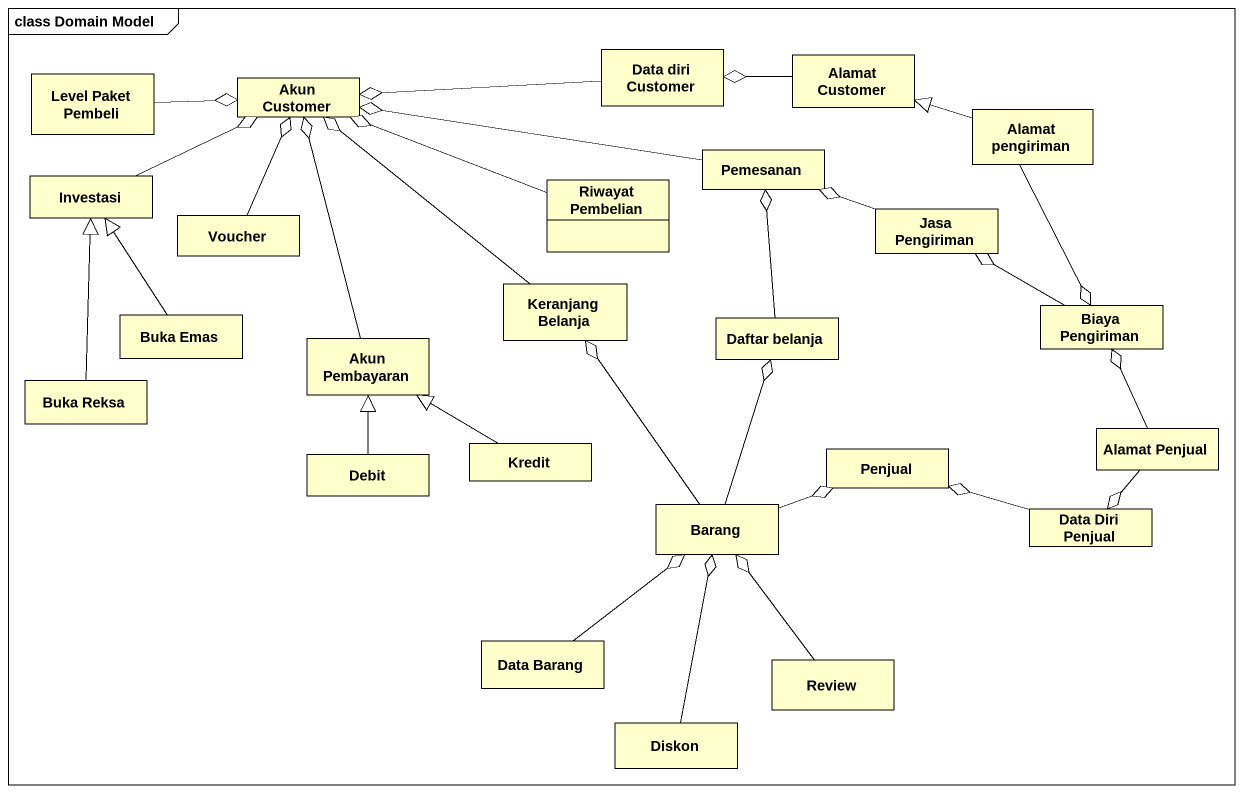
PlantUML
@startuml
mainframe class Domain Model
hide circle
hide empty members
class "Data diri Customer" as Data_diri_Customer
class "Alamat Customer" as Alamat_Customer
class "Level Paket Pembeli" as Level_Paket_Pembeli
class "Akun Customer" as Akun_Customer
class "Alamat pengiriman" as Alamat_pengiriman
class Investasi
class "Riwayat Pembelian" as Riwayat_Pembelian
class Pemesanan
class Voucher
class "Jasa Pengiriman" as Jasa_Pengiriman
class "Keranjang Belanja" as Keranjang_Belanja
class "Biaya Pengiriman" as Biaya_Pengiriman
class "Buka Emas" as Buka_Emas
class "Akun Pembayaran" as Akun_Pembayaran
class "Daftar belanja" as Daftar_belanja
class "Buka Reksa" as Buka_Reksa
class "Alamat Penjual" as Alamat_Penjual
class Debit
class Kredit
class Penjual
class Barang
class "Data Diri Penjual" as Data_Diri_Penjual
class "Data Barang" as Data_Barang
class Review
class Diskon
Data_diri_Customer -left-o Akun_Customer
Alamat_Customer -left-o Data_diri_Customer
Level_Paket_Pembeli -right-o Akun_Customer
Alamat_pengiriman -left-|> Alamat_Customer
Alamat_pengiriman --o Biaya_Pengiriman
Investasi -right-o Akun_Customer
Riwayat_Pembelian -left-o Akun_Customer
Pemesanan -left-o Akun_Customer
Voucher -up-o Akun_Customer
Jasa_Pengiriman -left-o Pemesanan
Keranjang_Belanja -up-o Akun_Customer
Biaya_Pengiriman -left-o Jasa_Pengiriman
Buka_Emas -up-|> Investasi
Akun_Pembayaran -up-o Akun_Customer
Daftar_belanja -up-o Pemesanan
Buka_Reksa -up-|> Investasi
Alamat_Penjual -up-o Biaya_Pengiriman
Alamat_Penjual --o Data_Diri_Penjual
Debit -up-|> Akun_Pembayaran
Kredit -left-|> Akun_Pembayaran
Barang -up-o Keranjang_Belanja
Barang -up-o Daftar_belanja
Barang -right-o Penjual
Data_Diri_Penjual -left-o Penjual
Data_Barang -up-o Barang
Review -up-o Barang
Diskon -up-o Barang
@enduml
